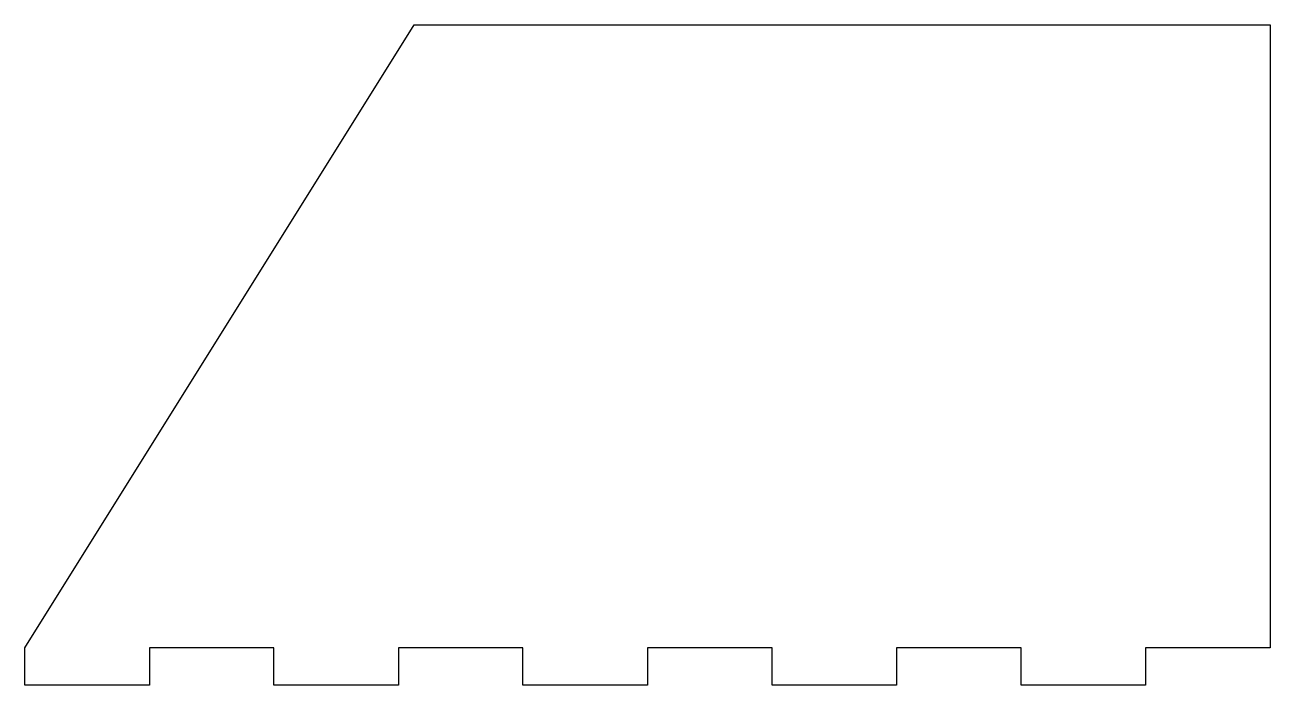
# Model space of a CAD drawing. Header units: millimetres. Extents: x -250 to -150, y 200 to 253.
import ezdxf

# ---------------------------------------------------------------- set-up
doc = ezdxf.new("R2010")
doc.units = ezdxf.units.MM
doc.layers.get('0').update_dxf_attribs({"linetype": 'CONTINUOUS'})

msp = doc.modelspace()

# ---------------------------------------------------------------- linework, layer by layer
msp.add_lwpolyline([(-160, 203), (-160, 200), (-170, 200), (-170, 203), (-180, 203), (-180, 200), (-190, 200), (-190, 203), (-200, 203), (-200, 200), (-210, 200), (-210, 203), (-220, 203), (-220, 200), (-230, 200), (-230, 203), (-240, 203), (-240, 200), (-250, 200), (-250, 203), (-218.75, 253), (-150, 253), (-150, 203)], close=True)

doc.saveas('drawing.dxf')
